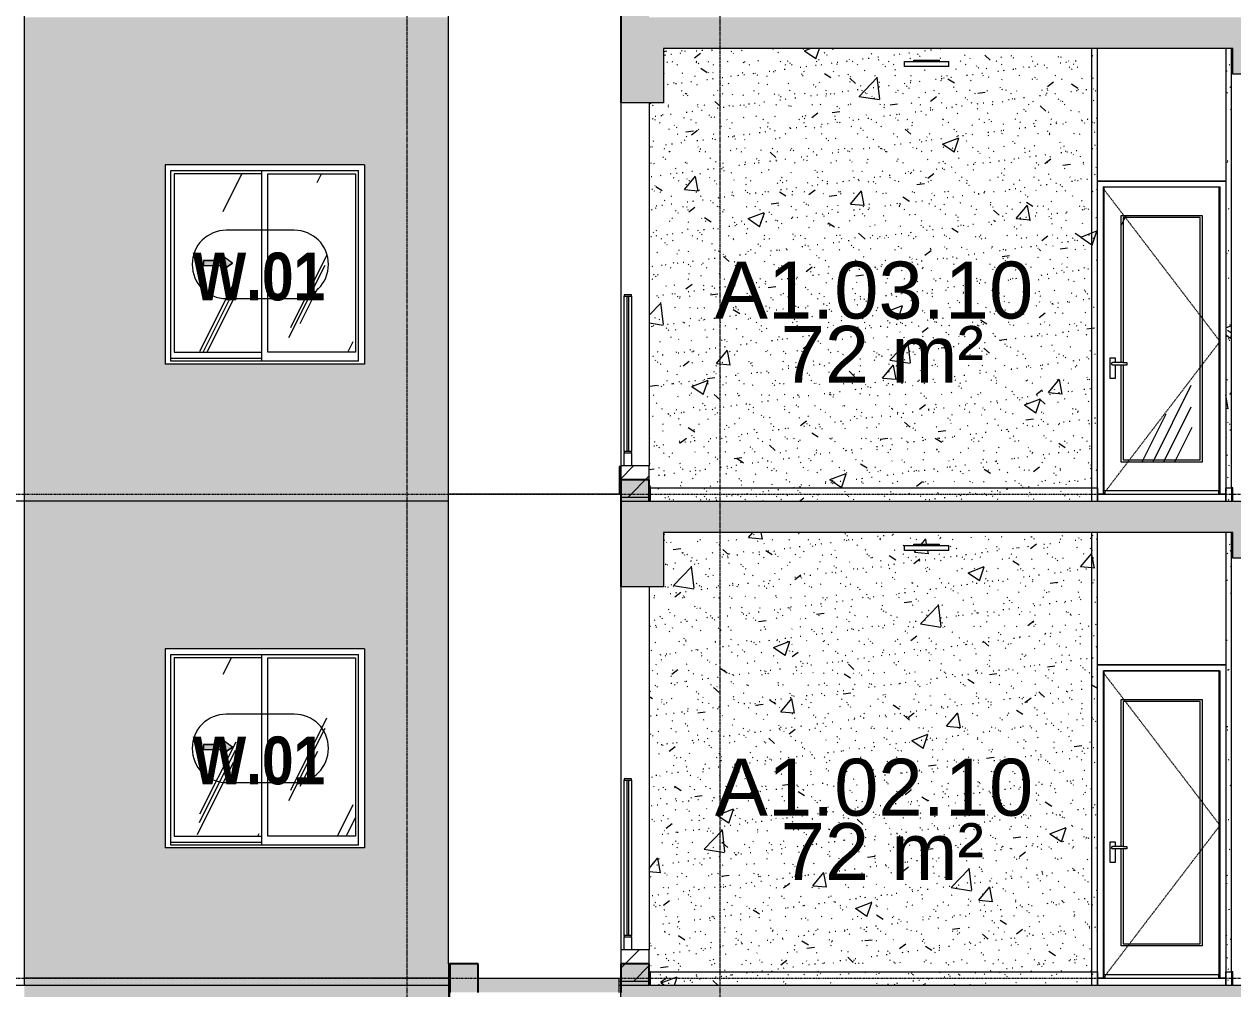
# Model space of a CAD drawing. Header units: millimetres. Extents: x 25061 to 259291, y -8723 to 35400.
# Drawn here: x 223620 to 232110, y 5525 to 12302 of the extents above; entities that cross this region are included whole.
import ezdxf

# ---------------------------------------------------------------- set-up
doc = ezdxf.new("R2010")
doc.units = ezdxf.units.MM
for name, pattern in [('1 NÉT CALL OUT', [6, 3, -3]), ('Centre', [31.75, 6.35, -4.7625, 15.875, -4.7625]), ('Dash', [6.35, 3.175, -3.175]), ('Grid Line', [22.225, 12.7, -3.175, 3.175, -3.175])]:
    doc.linetypes.add(name, pattern=pattern)
for name, color, linetype, lineweight in [('0-2', 50, 'Continuous', 5), ('A-AREA-IDEN', 2, 'Continuous', 9), ('A-DETL-GENF', 92, 'Continuous', 9), ('A-DETL-GENF-2', 7, 'Continuous', 9), ('A-DETL-GENF-3', 92, '1 NÉT CALL OUT', 9), ('A-DETL-GENF-HDLN-1', 7, 'Dash', 9), ('A-DETL-GENF-HDLN-2', 1, 'Continuous', 9), ('A-DETL-THIN', 151, 'Continuous', 9), ('A-DOOR', 31, 'Continuous', 9), ('A-DOOR-1', 7, 'Continuous', 9), ('A-FLOR', 192, 'Continuous', 9), ('A-FLOR-1', 10, 'Continuous', 25), ('A-FLOR-2', 7, 'Continuous', 9), ('A-FLOR-HRAL-1', 253, 'Continuous', 9), ('A-FLOR-LEVL-2', 51, 'Centre', 9), ('A-GLAZ', 151, 'Continuous', 9), ('A-GLAZ-1', 7, '1 NÉT CALL OUT', 9), ('A-GLAZ-IDEN', 152, 'Continuous', 9), ('A-WALL', 113, 'Continuous', 9), ('A-WALL-1', 113, 'Continuous', 18), ('A-WALL-2', 250, 'Continuous', 18), ('A-WALL-3', 7, 'Continuous', 9), ('A-WALL-PATT-2', 9, 'Continuous', 9), ('A-WALL-PATT-3', 111, 'Continuous', 5), ('A-WALL-PATT-4', 111, 'Continuous', 9), ('E-LITE-EQPM', 33, 'Continuous', 9), ('E-LITE-EQPM-1', 7, 'Continuous', 9), ('I-WALL-2', 7, 'Continuous', 9), ('I-WALL-3', 2, 'Continuous', 18), ('S-BEAM-1', 12, 'Continuous', 5), ('S-BEAM-2', 10, 'Continuous', 25), ('S-GRID-1', 1, 'Grid Line', 9)]:
    doc.layers.add(name, color=color, linetype=linetype, lineweight=lineweight)
doc.styles.add('Arial', font='arial.ttf', dxfattribs={"height": 400})
doc.styles.add('Arial_B_2', font='arialbd.ttf', dxfattribs={"width": 0.85, "height": 336})
pattern_1 = [(45, (-80880.3, 14125), (-90.50967, 90.50967), [])]
pattern_2 = [(50, (-80880.3, 14125), (1165.978, -102.01), [121.92, -1341.12]), (355, (-80880.3, 14125), (-225.554, 1222.763), [97.536, -1072.896]), (100.451, (-80783.1, 14116.5), (940.433, 1120.746), [103.616, -1139.776]), (46.184, (-80880.3, 14450.1), (1734.906, -269.074), [182.88, -2011.68]), (96.636, (-80735.7, 14427.7), (1519.38, 1583.54), [155.42, -1709.665]), (351.184, (-80880.3, 14450.1), (1519.39, 1583.52), [146.3, -1609.34]), (21, (-80717.7, 14368.8), (970.332, -654.498), [121.92, -1341.12]), (326, (-80717.7, 14368.8), (395.533, 1178.804), [97.536, -1072.896]), (71.451, (-80636.9, 14314.3), (1365.87, 524.296), [103.616, -1139.776]), (37.5, (-80880.3, 14125), (19.767, 541.1527), [53.645, -1006.246, 53.645, -1035.507, -1076.96]), (37.5, (-80880.3, 14125), (19.767, 541.1527), [-2149.043, 53.645, -1023.315]), (7.5, (-80880.3, 14125), (427.646, 641.156), [53.645, -567.334, 53.645, -981.862, -410.464]), (7.5, (-80880.3, 14125), (427.646, 641.156), [-1656.486, 53.645, -356.82]), (327.5, (-81242.8, 14125), (867.782, -36.665), [53.645, -352.755, 53.645, -1214.323, -1682.496]), (327.5, (-81242.8, 14125), (867.782, -36.665), [-1674.368, 53.645, -1628.85]), (317.5, (-81405.4, 14125), (948.028, 162.73), [53.645, -474.675, 53.645, -788.416, -1194.816]), (317.5, (-81405.4, 14125), (948.028, 162.73), [-1370.38, 53.645, -1141.17])]
pattern_3 = [(37.5, (-80880.3, 14125), (-5.1206, 156.61216), [5.364, -118.181, 5.364, -132.812, -132.08]), (37.5, (-80880.3, 14125), (-5.1206, 156.61216), [-261.722, 5.364, -126.716]), (7.5, (-80880.3, 14125), (143.847, 229.3842), [5.364, -61.285, 5.364, -105.989, -42.672]), (7.5, (-80880.3, 14125), (143.847, 229.3842), [-178.003, 5.364, -37.308]), (327.5, (-80980.28, 14125), (253.1176, 0.4601), [5.364, -35.276, 5.364, -140.94, -191.008]), (327.5, (-80980.28, 14125), (253.1176, 0.4601), [-186.944, 5.364, -185.644]), (317.5, (-80980.28, 14125), (244.3381, 71.3376), [5.364, -14.956, 5.364, -90.546, -109.728]), (317.5, (-80980.28, 14125), (244.3381, 71.3376), [-116.23, 5.364, -104.364])]
pattern_4 = [(63.435, (-80677.1, 14226.6), (-817.87, 2453.59), [1016, -609.6, 1016, -609.6, -1292.49]), (63.435, (-80677.1, 14226.6), (-817.87, 2453.59), [-3251.2, 406.4, -886.09]), (63.435, (-80727.9, 14277.4), (-817.87, 2453.59), [812.8, -1016, 609.6, -609.6, -1495.69]), (63.435, (-80727.9, 14277.4), (-817.87, 2453.59), [-3048, 711.2, -784.49]), (63.435, (-80727.9, 14429.8), (-817.87, 2453.59), [609.6, -1219.2, 406.4, -609.6, -1698.89]), (63.435, (-80727.9, 14429.8), (-817.87, 2453.59), [-2844.8, 914.4, -784.49]), (63.435, (-80575.5, 14277.4), (-817.87, 2453.59), [609.6, -1219.2, 508, -2206.89]), (63.435, (-80423.1, 14429.8), (-817.87, 2453.59), [304.8, -1524, 203.2, -2511.69]), (63.435, (-80677.1, 14683.8), (-817.87, 2453.59), [203.2, -1524, 203.2, -812.8, -1800.49]), (63.435, (-80677.1, 14683.8), (-817.87, 2453.59), [-2743.2, 508, -1292.49]), (63.435, (-79762.7, 14531.4), (-817.87, 2453.59), [1016, -1524, 1219.2, -804.81]), (63.435, (-79762.7, 14379), (-817.87, 2453.59), [1422.4, -1016, 1524, -601.61]), (63.435, (-79661.1, 14429.8), (-817.87, 2453.59), [1625.6, -812.8, 1219.2, -886.09]), (63.435, (-79508.7, 14582.2), (-817.87, 2453.59), [1016, -1422.4, 812.8, -1292.49]), (63.435, (-79661.1, 14887), (-817.87, 2453.59), [508, -2032, 609.6, -1394.09]), (63.435, (-79356.3, 14734.6), (-817.87, 2453.59), [406.4, -2032, 406.4, -1698.89])]
pattern_5 = [(63.435, (-78970.7, 14236.3), (-0.002, 1625.6), [567.96, -3066.99]), (63.435, (-80596.3, 14236.3), (-0.002, 1625.6), [567.96, -3066.99]), (63.435, (-78192.5, 14550.35), (-0.002, 1625.6), [567.96, -3066.99]), (63.435, (-79818.1, 14550.35), (-0.002, 1625.6), [567.96, -3066.99]), (63.435, (-78310.3, 14439.5), (-0.002, 1625.6), [567.96, -3066.99]), (63.435, (-79935.9, 14439.5), (-0.002, 1625.6), [567.96, -3066.99]), (63.435, (-78430.35, 15074.4), (-0.002, 1625.6), [276.055, -3358.9]), (63.435, (-80055.95, 15074.4), (-0.002, 1625.6), [276.055, -3358.9]), (63.435, (-78508.9, 14976.15), (-0.002, 1625.6), [567.96, -3066.99]), (63.435, (-80134.5, 14976.15), (-0.002, 1625.6), [567.96, -3066.99]), (63.435, (-78495, 15046.7), (-0.002, 1625.6), [567.96, -3066.99]), (63.435, (-80120.6, 15046.7), (-0.002, 1625.6), [567.96, -3066.99]), (63.435, (-79150.9, 14737.2), (-0.002, 1625.6), [567.96, -3066.99]), (63.435, (-80776.5, 14737.2), (-0.002, 1625.6), [567.96, -3066.99]), (63.435, (-79137, 14820.35), (-0.002, 1625.6), [567.96, -3066.99]), (63.435, (-80762.6, 14820.35), (-0.002, 1625.6), [567.96, -3066.99]), (63.435, (-79133.3, 14880.3), (-0.002, 1625.6), [567.96, -3066.99]), (63.435, (-80758.9, 14880.3), (-0.002, 1625.6), [567.96, -3066.99])]

# ---------------------------------------------------------------- blocks, each defined once
blk = doc.blocks.new('NCV_TKTC_KET CAU_rvt-2-TKCS_MẶT CẮT 2')
at = {"layer": 'S-BEAM-1'}
for points in [[(-53452.5, 12300), (-53452.5, 12350), (-53252.6, 12350), (-53252.6, 12500), (-53452.6, 12500), (-53452.6, 12300)], [(-53452.6, 11750), (-53452.5, 11750.4), (-53452.6, 12130)], [(-53452.5, 8900), (-53452.5, 8950), (-53252.6, 8950), (-53252.6, 9100), (-53452.6, 9100), (-53452.6, 8900)], [(-53452.6, 8350), (-53452.5, 8350.4), (-53452.6, 8633.7)], [(-54452.6, 5500), (-54452.6, 5700), (-54652.6, 5700), (-54652.6, 5500)], [(-53452.5, 5500), (-53452.5, 5550), (-53252.6, 5550), (-53252.6, 5700), (-53452.6, 5700), (-53452.6, 5500)]]:
    blk.add_hatch(color=256, dxfattribs=at).paths.add_polyline_path(points)
at = {"layer": 'A-FLOR-1'}
for p, q in [((-53452.6, 12300), (-53452.6, 12130)), ((-53452.6, 8900), (-53452.6, 8730))]:
    blk.add_line(p, q, dxfattribs=at)
at = {"layer": 'A-FLOR-2'}
blk.add_line((-53462.6, 5550), (-53452.6, 5550), dxfattribs=at)
at = {"layer": 'S-BEAM-2'}
for p, q in [((-53452.6, 12500), (-53452.6, 12300)), ((-53452.6, 12300), (-53452.6, 11750)), ((-53252.6, 9100), (-53452.6, 9100)), ((-53452.6, 9100), (-53452.6, 8900)), ((-53252.6, 8950), (-53252.6, 9100)), ((-53452.6, 8900), (-53452.6, 8350)), ((-54452.6, 5700), (-54652.6, 5700)), ((-54652.6, 5700), (-54652.6, 5500)), ((-54452.6, 5500), (-54452.6, 5700)), ((-53252.6, 5700), (-53452.6, 5700)), ((-53452.6, 5700), (-53452.6, 5500)), ((-53252.6, 5550), (-53252.6, 5700))]:
    blk.add_line(p, q, dxfattribs=at)
blk = doc.blocks.new('Railing - 50 x 10mm-V146-TKCS_MẶT CẮT 2')
at = {"layer": 'A-FLOR-HRAL-1'}
for p, q in [((-53427.635618, 5900), (-53427.635618, 6990)), ((-53377.635618, 6990), (-53377.635618, 5900)), ((-53427.635618, 5800), (-53427.635618, 5890)), ((-53377.635618, 5890), (-53377.635618, 5800))]:
    blk.add_line(p, q, dxfattribs=at)
blk = doc.blocks.new('Railing - 10mm-V147-TKCS_MẶT CẮT 2')
at = {"layer": 'A-FLOR-HRAL-1'}
for p, q in [((-53407.635618, 5900), (-53407.635618, 6990)), ((-53397.635618, 6990), (-53397.635618, 5900))]:
    blk.add_line(p, q, dxfattribs=at)
blk = doc.blocks.new('Railing - Railing-883273-TKCS_MẶT CẮT 2')
at = {"layer": 'A-FLOR-HRAL-1'}
for p, q in [((-53427.635618, 7000), (-53427.635618, 6990)), ((-53377.635618, 7000), (-53427.635618, 7000)), ((-53427.635618, 6990), (-53377.635618, 6990)), ((-53377.635618, 6990), (-53377.635618, 7000)), ((-53377.635618, 5900), (-53427.635618, 5900)), ((-53427.635618, 5900), (-53427.635618, 5890)), ((-53427.635618, 5890), (-53377.635618, 5890)), ((-53377.635618, 5890), (-53377.635618, 5900))]:
    blk.add_line(p, q, dxfattribs=at)
for name in ['Railing - 50 x 10mm-V146-TKCS_MẶT CẮT 2', 'Railing - 10mm-V147-TKCS_MẶT CẮT 2']:
    blk.add_blockref(name, (0, 0))
blk = doc.blocks.new('LIC_12-ĐÈN LED VUÔNG GẮN NỔI 24W - LIC_12-ĐÈN LED VUÔNG GẮN NỔI 24W - ÁNH SÁNG VÀNG 4500K-516180-TKCS_MẶT CẮT 2')
at = {"layer": 'E-LITE-EQPM-1'}
for p, q in [((-51458.5, 8639), (-51147.5, 8639)), ((-51458.5, 8604), (-51458.5, 8639)), ((-51147.5, 8604), (-51458.5, 8604)), ((-51394, 8650), (-51212, 8650)), ((-51394, 8639), (-51394, 8650)), ((-51212, 8639), (-51212, 8650)), ((-51147.5, 8604), (-51147.5, 8639))]:
    blk.add_line(p, q, dxfattribs=at)
blk = doc.blocks.new('DOOR_CW_01 CANH MO-PANEL KINH - DIG_01-900x2200-CỬA NHÔM KÍNH-901226-TKCS_MẶT CẮT 2')
at = {"layer": 'A-DETL-GENF-HDLN-1'}
for p, q in [((-49242.6, 6673.5), (-50062.6, 7747)), ((-50062.6, 5600), (-49242.6, 6673.5))]:
    blk.add_line(p, q, dxfattribs=at)
at = {"layer": 'A-DOOR-1'}
for p, q in [((-49202.6, 7800), (-50102.6, 7800)), ((-50062.6, 7760), (-50062.6, 5600)), ((-50062.6, 7760), (-49242.6, 7760)), ((-49247.6, 7758), (-50057.6, 7758)), ((-50057.6, 7758), (-50057.6, 5626)), ((-49247.6, 5626), (-49247.6, 7758)), ((-49242.6, 5600), (-49242.6, 7760)), ((-49937.6, 6524.5), (-49937.6, 7558)), ((-49937.6, 7558), (-49367.6, 7558)), ((-49367.6, 7558), (-49367.6, 5826)), ((-49922.6, 7543), (-49922.6, 6524.5)), ((-49382.6, 7543), (-49922.6, 7543)), ((-49382.6, 5841), (-49382.6, 7543)), ((-49977.8, 6556), (-50017.3, 6556)), ((-50017.3, 6556), (-50017.3, 6416)), ((-49977.8, 6524.5), (-49977.8, 6556)), ((-49922.6, 6524.5), (-49997.6, 6524.5)), ((-49922.6, 6507.5), (-49997.6, 6507.5)), ((-49977.8, 6416), (-49977.8, 6507.5)), ((-49937.6, 5826), (-49937.6, 6507.5)), ((-49922.6, 6524.5), (-49896.8, 6524.5)), ((-49922.6, 6507.5), (-49922.6, 5841)), ((-49896.8, 6507.5), (-49922.6, 6507.5)), ((-49896.8, 6524.5), (-49896.8, 6507.5)), ((-50017.3, 6416), (-49977.8, 6416)), ((-49367.6, 5826), (-49937.6, 5826)), ((-49922.6, 5841), (-49382.6, 5841)), ((-50057.6, 5626), (-49247.6, 5626)), ((-50052.6, 5626), (-50052.6, 5600)), ((-49252.6, 5626), (-49252.6, 5600)), ((-50062.6, 5600), (-50102.6, 5600)), ((-49202.6, 5600), (-49242.6, 5600))]:
    blk.add_line(p, q, dxfattribs=at)
for start, end in [(90, 180), (180, 270)]:
    blk.add_arc((-49997.6, 6516), 8.5, start, end, dxfattribs=at)
blk = doc.blocks.new('Railing - Railing-906811-TKCS_MẶT CẮT 2')
at = {"layer": 'A-FLOR-HRAL-1'}
for p, q in [((-53242.564287, 5645), (-53252.564287, 5645)), ((-53252.564287, 5645), (-53252.564287, 5550)), ((-53242.564287, 5550), (-53242.564287, 5645)), ((-53242.564287, 5645), (-50142.564287, 5645)), ((-50142.564287, 5550), (-50142.564287, 5645)), ((-50142.564287, 5645), (-50102.564287, 5645)), ((-50102.564287, 5645), (-50102.564287, 5550)), ((-49202.564287, 5645), (-49162.564287, 5645)), ((-49202.564287, 5550), (-49202.564287, 5645)), ((-49152.564287, 5645), (-49162.564287, 5645)), ((-49162.564287, 5645), (-49162.564287, 5550)), ((-49152.564287, 5550), (-49152.564287, 5645))]:
    blk.add_line(p, q, dxfattribs=at)
blk = doc.blocks.new('NCV_TKTC_TANG 2_rvt-2-TKCS_MẶT CẮT 2')
at = {"layer": 'A-WALL-PATT-2'}
h = blk.add_hatch(dxfattribs=at)
h.set_pattern_fill('FP_37', color=256, style=0, pattern_type=2)
h.set_pattern_definition(pattern_2)
h.paths.add_polyline_path([(-53152.5, 5550), (-50142.6, 5550), (-50142.6, 8730), (-53152.5, 8730), (-53152.6, 8350), (-53252.6, 8350), (-53252.6, 5645), (-53242.6, 5645), (-53242.6, 5550)])
h.paths.add_polyline_path([(-51458.5, 8604), (-51458.5, 8639), (-51394, 8639), (-51394, 8650), (-51212, 8650), (-51212, 8639), (-51147.5, 8639), (-51147.5, 8604), (-51449.5, 8604)])
h = blk.add_hatch(dxfattribs=at)
h.set_pattern_fill('FP_38', color=256, style=0, pattern_type=2)
h.set_pattern_definition(pattern_3)
h.paths.add_polyline_path([(-53152.5, 5550), (-50142.6, 5550), (-50142.6, 8730), (-53152.5, 8730), (-53152.6, 8350), (-53252.6, 8350), (-53252.6, 5645), (-53242.6, 5645), (-53242.6, 5550)])
h.paths.add_polyline_path([(-51458.5, 8604), (-51458.5, 8639), (-51394, 8639), (-51394, 8650), (-51212, 8650), (-51212, 8639), (-51147.5, 8639), (-51147.5, 8604), (-51449.5, 8604)])
h = blk.add_hatch(dxfattribs=at)
h.set_pattern_fill('FP_37', color=256, style=0, pattern_type=2)
h.set_pattern_definition(pattern_2)
h.paths.add_polyline_path([(-50102.6, 5550), (-50102.6, 8730), (-50142.6, 8730), (-50142.6, 5550)])
h = blk.add_hatch(dxfattribs=at)
h.set_pattern_fill('FP_38', color=256, style=0, pattern_type=2)
h.set_pattern_definition(pattern_3)
h.paths.add_polyline_path([(-50102.6, 5550), (-50102.6, 8730), (-50142.6, 8730), (-50142.6, 5550)])
h = blk.add_hatch(dxfattribs=at)
h.set_pattern_fill('FP_37', color=256, style=0, pattern_type=2)
h.set_pattern_definition(pattern_2)
h.paths.add_polyline_path([(-49162.6, 5550), (-49162.6, 8730), (-49202.6, 8730), (-49202.6, 5550)])
h = blk.add_hatch(dxfattribs=at)
h.set_pattern_fill('FP_38', color=256, style=0, pattern_type=2)
h.set_pattern_definition(pattern_3)
h.paths.add_polyline_path([(-49162.6, 5550), (-49162.6, 8730), (-49202.6, 8730), (-49202.6, 5550)])
h = blk.add_hatch(dxfattribs=at)
h.set_pattern_fill('FP_34', color=256, style=0, pattern_type=2)
h.set_pattern_definition(pattern_1)
h.paths.add_polyline_path([(-53252.6, 5580), (-53252.6, 5800), (-53452.6, 5800), (-53452.6, 5580)])
at = {"layer": 'A-FLOR-2'}
blk.add_line((-50102.6, 5600), (-49202.6, 5600), dxfattribs=at)
at = {"layer": 'A-WALL-2'}
for p, q in [((-53452.6, 5800), (-53452.6, 5580)), ((-53252.6, 5800), (-53452.6, 5800)), ((-53252.6, 5580), (-53252.6, 5800)), ((-53452.6, 5580), (-53252.6, 5580))]:
    blk.add_line(p, q, dxfattribs=at)
at = {"layer": 'A-WALL-3'}
for p, q in [((-53452.6, 8350.2), (-53452.6, 5800)), ((-50102.6, 7800), (-49202.6, 7800))]:
    blk.add_line(p, q, dxfattribs=at)
at = {"layer": 'I-WALL-2'}
for p, q in [((-50142.6, 5550), (-50142.6, 8730)), ((-50102.6, 5550), (-50102.6, 8730)), ((-49202.6, 8730), (-49202.6, 5550)), ((-49162.6, 5645), (-49162.6, 8730)), ((-53252.6, 8350), (-53252.6, 5800))]:
    blk.add_line(p, q, dxfattribs=at)
at = {"layer": ''}
for name in ['Railing - Railing-883273-TKCS_MẶT CẮT 2', 'Railing - Railing-906811-TKCS_MẶT CẮT 2']:
    blk.add_blockref(name, (0, 0), dxfattribs=at)
at = {"layer": 'A-DOOR'}
blk.add_blockref('DOOR_CW_01 CANH MO-PANEL KINH - DIG_01-900x2200-CỬA NHÔM KÍNH-901226-TKCS_MẶT CẮT 2', (0, 0), dxfattribs=at)
at = {"layer": 'E-LITE-EQPM'}
blk.add_blockref('LIC_12-ĐÈN LED VUÔNG GẮN NỔI 24W - LIC_12-ĐÈN LED VUÔNG GẮN NỔI 24W - ÁNH SÁNG VÀNG 4500K-516180-TKCS_MẶT CẮT 2', (0, 0), dxfattribs=at)
blk = doc.blocks.new('Railing - Railing-V248-TKCS_MẶT CẮT 2')
at = {"layer": 'A-FLOR-HRAL-1'}
for p, q in [((-53427.635618, 13800), (-53427.635618, 13790)), ((-53377.635618, 13800), (-53427.635618, 13800)), ((-53427.635618, 13790), (-53377.635618, 13790)), ((-53377.635618, 13790), (-53377.635618, 13800)), ((-53377.635618, 12700), (-53427.635618, 12700)), ((-53427.635618, 12700), (-53427.635618, 12690)), ((-53427.635618, 12690), (-53377.635618, 12690)), ((-53377.635618, 12690), (-53377.635618, 12700))]:
    blk.add_line(p, q, dxfattribs=at)
for name in ['Railing - 50 x 10mm-V146-TKCS_MẶT CẮT 2', 'Railing - 10mm-V147-TKCS_MẶT CẮT 2']:
    blk.add_blockref(name, (0, 6800))
blk = doc.blocks.new('DOOR_CW_01 CANH MO-PANEL KINH - DIG_01-900x2200-CỬA NHÔM KÍNH-V291-TKCS_MẶT CẮT 2')
at = {"layer": 'A-DETL-GENF-HDLN-2'}
h = blk.add_hatch(dxfattribs=at)
h.set_pattern_fill('FP_51', color=256, style=0, pattern_type=2)
h.set_pattern_definition(pattern_4)
h.paths.add_polyline_path([(-49922.6, 9226), (-49367.6, 9226), (-49367.6, 10958), (-49937.6, 10958), (-49937.6, 9924.5), (-49922.6, 9924.5), (-49922.6, 10943), (-49382.6, 10943), (-49382.6, 9241), (-49922.6, 9241), (-49922.6, 9907.5), (-49937.6, 9907.5), (-49937.6, 9226)])
h = blk.add_hatch(dxfattribs=at)
h.set_pattern_fill('FP_51', color=256, style=0, pattern_type=2)
h.set_pattern_definition(pattern_4)
h.paths.add_polyline_path([(-49669.2, 9241), (-49382.6, 9241), (-49382.6, 10943), (-49922.6, 10943), (-49922.6, 9924.5), (-49896.8, 9924.5), (-49896.8, 9907.5), (-49922.6, 9907.5), (-49922.6, 9241)])
at = {"layer": 'A-DETL-GENF-HDLN-1'}
for p, q in [((-49242.6, 10073.5), (-50062.6, 11147)), ((-50062.6, 9000), (-49242.6, 10073.5))]:
    blk.add_line(p, q, dxfattribs=at)
at = {"layer": 'A-DOOR-1'}
for p, q in [((-49202.6, 11200), (-50102.6, 11200)), ((-50062.6, 11160), (-50062.6, 9000)), ((-50062.6, 11160), (-49242.6, 11160)), ((-49247.6, 11158), (-50057.6, 11158)), ((-50057.6, 11158), (-50057.6, 9026)), ((-49247.6, 9026), (-49247.6, 11158)), ((-49242.6, 9000), (-49242.6, 11160)), ((-49937.6, 9924.5), (-49937.6, 10958)), ((-49937.6, 10958), (-49367.6, 10958)), ((-49367.6, 10958), (-49367.6, 9226)), ((-49922.6, 10943), (-49922.6, 9924.5)), ((-49382.6, 10943), (-49922.6, 10943)), ((-49382.6, 9241), (-49382.6, 10943)), ((-49977.8, 9956), (-50017.3, 9956)), ((-50017.3, 9956), (-50017.3, 9816)), ((-49977.8, 9924.5), (-49977.8, 9956)), ((-49922.6, 9924.5), (-49997.6, 9924.5)), ((-49922.6, 9907.5), (-49997.6, 9907.5)), ((-49977.8, 9816), (-49977.8, 9907.5)), ((-49937.6, 9226), (-49937.6, 9907.5)), ((-49922.6, 9924.5), (-49896.8, 9924.5)), ((-49922.6, 9907.5), (-49922.6, 9241)), ((-49896.8, 9907.5), (-49922.6, 9907.5)), ((-49896.8, 9924.5), (-49896.8, 9907.5)), ((-50017.3, 9816), (-49977.8, 9816)), ((-49367.6, 9226), (-49937.6, 9226)), ((-49922.6, 9241), (-49382.6, 9241)), ((-50062.6, 9000), (-50102.6, 9000)), ((-50057.6, 9026), (-49247.6, 9026)), ((-50052.6, 9026), (-50052.6, 9000)), ((-49252.6, 9026), (-49252.6, 9000)), ((-49202.6, 9000), (-49242.6, 9000))]:
    blk.add_line(p, q, dxfattribs=at)
for start, end in [(90, 180), (180, 270)]:
    blk.add_arc((-49997.6, 9916), 8.5, start, end, dxfattribs=at)
blk = doc.blocks.new('NCV_TKTC_TANG 3 - 4_rvt-4-TKCS_MẶT CẮT 2')
at = {"layer": 'A-WALL-PATT-2'}
h = blk.add_hatch(dxfattribs=at)
h.set_pattern_fill('FP_37', color=256, style=0, pattern_type=2)
h.set_pattern_definition(pattern_2)
h.paths.add_polyline_path([(-50464.4, 8950), (-50142.6, 8950), (-50142.6, 12130), (-53152.5, 12130), (-53152.6, 11750), (-53252.6, 11750), (-53252.6, 9045), (-53242.6, 9045), (-53242.6, 8950), (-51259.6, 8950)])
h.paths.add_polyline_path([(-51147.5, 12004), (-51458.5, 12004), (-51458.5, 12039), (-51394, 12039), (-51394, 12050), (-51212, 12050), (-51212, 12039), (-51147.5, 12039)])
h = blk.add_hatch(dxfattribs=at)
h.set_pattern_fill('FP_38', color=256, style=0, pattern_type=2)
h.set_pattern_definition(pattern_3)
h.paths.add_polyline_path([(-50464.4, 8950), (-50142.6, 8950), (-50142.6, 12130), (-53152.5, 12130), (-53152.6, 11750), (-53252.6, 11750), (-53252.6, 9045), (-53242.6, 9045), (-53242.6, 8950), (-51259.6, 8950)])
h.paths.add_polyline_path([(-51147.5, 12004), (-51458.5, 12004), (-51458.5, 12039), (-51394, 12039), (-51394, 12050), (-51212, 12050), (-51212, 12039), (-51147.5, 12039)])
h = blk.add_hatch(dxfattribs=at)
h.set_pattern_fill('FP_37', color=256, style=0, pattern_type=2)
h.set_pattern_definition(pattern_2)
h.paths.add_polyline_path([(-50102.6, 8950), (-50102.6, 12130), (-50142.6, 12130), (-50142.6, 8950)])
h = blk.add_hatch(dxfattribs=at)
h.set_pattern_fill('FP_38', color=256, style=0, pattern_type=2)
h.set_pattern_definition(pattern_3)
h.paths.add_polyline_path([(-50102.6, 8950), (-50102.6, 12130), (-50142.6, 12130), (-50142.6, 8950)])
h = blk.add_hatch(dxfattribs=at)
h.set_pattern_fill('FP_37', color=256, style=0, pattern_type=2)
h.set_pattern_definition(pattern_2)
h.paths.add_polyline_path([(-49162.6, 8950), (-49162.6, 12130), (-49202.6, 12130), (-49202.6, 8950)])
h = blk.add_hatch(dxfattribs=at)
h.set_pattern_fill('FP_38', color=256, style=0, pattern_type=2)
h.set_pattern_definition(pattern_3)
h.paths.add_polyline_path([(-49162.6, 8950), (-49162.6, 12130), (-49202.6, 12130), (-49202.6, 8950)])
h = blk.add_hatch(dxfattribs=at)
h.set_pattern_fill('FP_34', color=256, style=0, pattern_type=2)
h.set_pattern_definition(pattern_1)
h.paths.add_polyline_path([(-53252.6, 8980), (-53252.6, 9200), (-53452.6, 9200), (-53452.6, 8980)])
at = {"layer": 'A-FLOR-2'}
blk.add_line((-50102.6, 9000), (-49202.6, 9000), dxfattribs=at)
at = {"layer": 'A-WALL-2'}
for p, q in [((-53452.6, 9200), (-53452.6, 8980)), ((-53252.6, 9200), (-53452.6, 9200)), ((-53252.6, 8980), (-53252.6, 9200)), ((-53452.6, 8980), (-53252.6, 8980))]:
    blk.add_line(p, q, dxfattribs=at)
at = {"layer": 'A-WALL-3'}
for p, q in [((-53452.6, 11750.2), (-53452.6, 9200)), ((-50102.6, 11200), (-49202.6, 11200))]:
    blk.add_line(p, q, dxfattribs=at)
at = {"layer": 'I-WALL-2'}
for p, q in [((-50142.6, 8950), (-50142.6, 12130)), ((-50102.6, 8950), (-50102.6, 12130)), ((-49202.6, 12130), (-49202.6, 8950)), ((-49162.6, 9045), (-49162.6, 12130)), ((-53252.6, 11750), (-53252.6, 9200))]:
    blk.add_line(p, q, dxfattribs=at)
at = {"layer": ''}
for name, p in [('Railing - Railing-V248-TKCS_MẶT CẮT 2', (0, -3400)), ('Railing - Railing-906811-TKCS_MẶT CẮT 2', (0, 3400))]:
    blk.add_blockref(name, p, dxfattribs=at)
at = {"layer": 'A-DOOR'}
blk.add_blockref('DOOR_CW_01 CANH MO-PANEL KINH - DIG_01-900x2200-CỬA NHÔM KÍNH-V291-TKCS_MẶT CẮT 2', (0, 0), dxfattribs=at)
at = {"layer": 'E-LITE-EQPM'}
blk.add_blockref('LIC_12-ĐÈN LED VUÔNG GẮN NỔI 24W - LIC_12-ĐÈN LED VUÔNG GẮN NỔI 24W - ÁNH SÁNG VÀNG 4500K-516180-TKCS_MẶT CẮT 2', (0, 3400), dxfattribs=at)
blk = doc.blocks.new('1_FAMILY RVT - W01-WxH 1400x1400xmm-V133-TKCS_MẶT CẮT 2')
at = {"layer": 'A-DETL-GENF-3'}
blk.add_hatch(color=256, dxfattribs=at).paths.add_polyline_path([(-56248.1, 10576.5), (-56180.3, 10623.9), (-56248.1, 10671.4), (-56248.1, 10640.9), (-56383.5, 10640.9), (-56383.5, 10607), (-56248.1, 10607)])
at = {"layer": 'A-GLAZ'}
h = blk.add_hatch(dxfattribs=at)
h.set_pattern_fill('FP_35', color=256, style=0, pattern_type=2)
h.set_pattern_definition(pattern_5)
h.paths.add_polyline_path([(-56589.1, 9997), (-55974.8, 9997), (-55974.8, 11250.9), (-56589.1, 11250.9), (-56589.1, 10484.4)])
h.paths.add_polyline_path([(-56248.1, 10576.5), (-56248.1, 10607), (-56383.5, 10607), (-56383.5, 10640.9), (-56248.1, 10640.9), (-56248.1, 10671.4), (-56180.3, 10623.9), (-56204.5, 10607)])
h = blk.add_hatch(dxfattribs=at)
h.set_pattern_fill('FP_35', color=256, style=0, pattern_type=2)
h.set_pattern_definition(pattern_5)
h.paths.add_polyline_path([(-55930.3, 9997), (-55316.1, 9997), (-55316.1, 11250.9), (-55930.3, 11250.9), (-55930.3, 10484.4)])
at = {"layer": 'A-DETL-GENF'}
for p, q in [((-56383.5, 10640.9), (-56383.5, 10607)), ((-56383.5, 10640.9), (-56248.1, 10640.9)), ((-56248.1, 10640.9), (-56383.5, 10640.9)), ((-56383.5, 10640.9), (-56383.5, 10607)), ((-56248.1, 10671.4), (-56248.1, 10640.9)), ((-56180.3, 10623.9), (-56248.1, 10671.4)), ((-56180.3, 10623.9), (-56248.1, 10671.4)), ((-56248.1, 10671.4), (-56248.1, 10640.9)), ((-56180.3, 10623.9), (-56248.1, 10576.5)), ((-56248.1, 10576.5), (-56180.3, 10623.9)), ((-56383.5, 10607), (-56248.1, 10607)), ((-56383.5, 10607), (-56248.1, 10607)), ((-56248.1, 10607), (-56248.1, 10576.5)), ((-56248.1, 10607), (-56248.1, 10576.5))]:
    blk.add_line(p, q, dxfattribs=at)
at = {"layer": 'A-GLAZ'}
for p, q in [((-55252.6, 11314.4), (-56652.6, 11314.4)), ((-56652.6, 11314.4), (-56652.6, 9914.4)), ((-55252.6, 11314.4), (-55252.6, 9914.4)), ((-56611.6, 11273.5), (-55293.5, 11273.5)), ((-56611.6, 9933.5), (-56611.6, 11273.5)), ((-56589.1, 11250.9), (-56589.1, 9997)), ((-55974.8, 11250.9), (-56589.1, 11250.9)), ((-55974.8, 11273.5), (-55974.8, 9933.5)), ((-55930.3, 9997), (-55930.3, 11250.9)), ((-55930.3, 11250.9), (-55316.1, 11250.9)), ((-55316.1, 11250.9), (-55316.1, 9997)), ((-55293.5, 9933.5), (-55293.5, 11273.5)), ((-55974.8, 9952.5), (-56611.6, 9952.5)), ((-55974.8, 9952.5), (-56611.6, 9952.5)), ((-55293.5, 9933.5), (-56611.6, 9933.5)), ((-56589.1, 9997), (-55974.8, 9997)), ((-55316.1, 9997), (-55930.3, 9997)), ((-55252.6, 9914.4), (-56652.6, 9914.4))]:
    blk.add_line(p, q, dxfattribs=at)
blk = doc.blocks.new('1_FAMILY RVT - W01-WxH 1400x1400xmm-V181-TKCS_MẶT CẮT 2')
at = {"layer": 'A-DETL-GENF-3'}
blk.add_hatch(color=256, dxfattribs=at).paths.add_polyline_path([(-56248.1, 7176.5), (-56180.3, 7223.9), (-56248.1, 7271.4), (-56248.1, 7240.9), (-56383.5, 7240.9), (-56383.5, 7207), (-56248.1, 7207)])
at = {"layer": 'A-GLAZ'}
h = blk.add_hatch(dxfattribs=at)
h.set_pattern_fill('FP_35', color=256, style=0, pattern_type=2)
h.set_pattern_definition(pattern_5)
h.paths.add_polyline_path([(-56589.1, 6596.9), (-55974.8, 6596.9), (-55974.8, 7850.9), (-56589.1, 7850.9), (-56589.1, 6783.1)])
h.paths.add_polyline_path([(-56248.1, 7176.5), (-56248.1, 7207), (-56383.5, 7207), (-56383.5, 7240.9), (-56248.1, 7240.9), (-56248.1, 7271.4), (-56180.3, 7223.9), (-56204.5, 7207)])
h = blk.add_hatch(dxfattribs=at)
h.set_pattern_fill('FP_35', color=256, style=0, pattern_type=2)
h.set_pattern_definition(pattern_5)
h.paths.add_polyline_path([(-55930.3, 6596.9), (-55316.1, 6596.9), (-55316.1, 7850.9), (-55930.3, 7850.9), (-55930.3, 6783.1)])
at = {"layer": 'A-DETL-GENF'}
for p, q in [((-56383.5, 7240.9), (-56383.5, 7207)), ((-56383.5, 7240.9), (-56248.1, 7240.9)), ((-56248.1, 7240.9), (-56383.5, 7240.9)), ((-56383.5, 7240.9), (-56383.5, 7207)), ((-56248.1, 7271.4), (-56248.1, 7240.9)), ((-56180.3, 7223.9), (-56248.1, 7271.4)), ((-56180.3, 7223.9), (-56248.1, 7271.4)), ((-56248.1, 7271.4), (-56248.1, 7240.9)), ((-56180.3, 7223.9), (-56248.1, 7176.5)), ((-56248.1, 7176.5), (-56180.3, 7223.9)), ((-56383.5, 7207), (-56248.1, 7207)), ((-56383.5, 7207), (-56248.1, 7207)), ((-56248.1, 7207), (-56248.1, 7176.5)), ((-56248.1, 7207), (-56248.1, 7176.5))]:
    blk.add_line(p, q, dxfattribs=at)
at = {"layer": 'A-GLAZ'}
for p, q in [((-55252.6, 7914.4), (-56652.6, 7914.4)), ((-56652.6, 7914.4), (-56652.6, 6514.4)), ((-55252.6, 7914.4), (-55252.6, 6514.4)), ((-56611.6, 7873.5), (-55293.5, 7873.5)), ((-56611.6, 6533.4), (-56611.6, 7873.5)), ((-56589.1, 7850.9), (-56589.1, 6596.9)), ((-55974.8, 7850.9), (-56589.1, 7850.9)), ((-55974.8, 7873.5), (-55974.8, 6533.4)), ((-55930.3, 6596.9), (-55930.3, 7850.9)), ((-55930.3, 7850.9), (-55316.1, 7850.9)), ((-55316.1, 7850.9), (-55316.1, 6596.9)), ((-55293.5, 6533.4), (-55293.5, 7873.5)), ((-55974.8, 6552.5), (-56611.6, 6552.5)), ((-55974.8, 6552.5), (-56611.6, 6552.5)), ((-56589.1, 6596.9), (-55974.8, 6596.9)), ((-55316.1, 6596.9), (-55930.3, 6596.9)), ((-55252.6, 6514.4), (-56652.6, 6514.4)), ((-55293.5, 6533.4), (-56611.6, 6533.4))]:
    blk.add_line(p, q, dxfattribs=at)
blk = doc.blocks.new('SSA-WINDOW TAG - 10-2062020-TKCS_MẶT CẮT 2')
at = {"layer": 'A-GLAZ-IDEN'}
for p, q in [((-117145.064287, 7454.4), (-117622.564287, 7454.4)), ((-117622.564287, 6974.4), (-117145.064287, 6974.4))]:
    blk.add_line(p, q, dxfattribs=at)
for centre, start, end in [((-117622.564287, 7214.4), 90, 270), ((-117145.064287, 7214.4), 270, 90)]:
    blk.add_arc(centre, 240, start, end, dxfattribs=at)

msp = doc.modelspace()

# ---------------------------------------------------------------- hatches: boundary and pattern name
at = {"layer": 'A-DETL-GENF-2'}
h = msp.add_hatch(color=256, dxfattribs=at)
h.paths.add_polyline_path([(154310.3, 11750), (154310.3, 12350), (154010.3, 12350), (154010.3, 11750)])
h.paths.add_polyline_path([(247310.3, 11750), (247610.2, 11750), (247610.2, 12350), (247310.3, 12350)])
h.paths.add_polyline_path([(227810.3, 11750), (228110.3, 11750), (228110.3, 12130), (232109.9, 12130), (232109.9, 11950), (232309.9, 11950), (232309.9, 12150), (236210.2, 12150), (236210.2, 11900), (236810.2, 11900), (236810.2, 12150), (239210.2, 12150), (239210.2, 11900), (239410.1, 11900), (239410.1, 12150), (243010.3, 12150), (243010.3, 11750), (243310.2, 11750), (243310.2, 12130), (244910.2, 12130), (244910.2, 11900), (245110.2, 11900), (245110.2, 12500), (244910.2, 12500), (244910.2, 12350), (227810.3, 12350), (227810.3, 12335.1)])
h.paths.add_polyline_path([(173810.3, 11750), (173810.3, 12500), (173610.3, 12500), (173610.3, 12350), (156710.2, 12350), (156710.2, 12500), (156510.2, 12500), (156510.2, 11900), (156710.2, 11900), (156710.2, 12130), (158310.3, 12130), (158310.3, 11750), (158610.3, 11750), (158610.3, 12150), (162210.3, 12150), (162210.3, 11900), (162410.2, 11900), (162410.2, 12150), (164810.2, 12150), (164810.2, 11900), (165410.3, 11900), (165410.3, 12150), (169310.6, 12150), (169310.6, 11950), (169510.6, 11950), (169510.6, 12130), (173510.3, 12130), (173510.3, 11750), (173543, 11750)])
h = msp.add_hatch(color=256, dxfattribs=at)
h.paths.add_polyline_path([(154010.3, 8350), (154310.3, 8350), (154310.3, 8950), (154010.3, 8950)])
h.paths.add_polyline_path([(247310.3, 8350), (247610.2, 8350), (247610.2, 8950), (247310.3, 8950)])
h.paths.add_polyline_path([(228110.3, 8350), (228110.3, 8730), (232109.9, 8730), (232109.9, 8550), (232309.9, 8550), (232309.9, 8750), (236210.2, 8750), (236210.2, 8500), (236810.2, 8500), (236810.2, 8750), (239210.2, 8750), (239210.2, 8500), (239410.1, 8500), (239410.1, 8750), (243010.3, 8750), (243010.3, 8350), (243310.2, 8350), (243310.2, 8730), (244910.2, 8730), (244910.2, 8500), (245110.2, 8500), (245110.2, 9100), (244910.2, 9100), (244910.2, 8950), (227810.3, 8950), (227810.3, 8350)])
h.paths.add_polyline_path([(173810.3, 8350), (173810.3, 9100), (173610.3, 9100), (173610.3, 8950), (156710.2, 8950), (156710.2, 9100), (156510.2, 9100), (156510.2, 8500), (156710.2, 8500), (156710.2, 8730), (158310.3, 8730), (158310.3, 8350), (158610.3, 8350), (158610.3, 8750), (162210.3, 8750), (162210.3, 8500), (162410.2, 8500), (162410.2, 8750), (164810.2, 8750), (164810.2, 8500), (165410.3, 8500), (165410.3, 8750), (169310.6, 8750), (169310.6, 8550), (169510.6, 8550), (169510.6, 8730), (173510.3, 8730), (173510.3, 8350), (173543, 8350)])
h = msp.add_hatch(color=256, dxfattribs=at)
h.paths.add_polyline_path([(154010.3, 4950), (154310.3, 4950), (154310.3, 5550), (154010.3, 5550)])
h.paths.add_polyline_path([(247310.3, 4950), (247610.2, 4950), (247610.2, 5550), (247310.3, 5550)])
h.paths.add_polyline_path([(227810.3, 4950), (228110.3, 4950), (228110.3, 5330), (232109.9, 5330), (232109.9, 5150), (232309.9, 5150), (232309.9, 5350), (236210.2, 5350), (236210.2, 5100), (236810.2, 5100), (236810.2, 5350), (239210.2, 5350), (239210.2, 5100), (239410.1, 5100), (239410.1, 5350), (243010.3, 5350), (243010.3, 4950), (243310.2, 4950), (243310.2, 5330), (244910.2, 5330), (244910.2, 5100), (245110.2, 5100), (245110.2, 5700), (244910.2, 5700), (244910.2, 5550), (227810.3, 5549.3)])
h.paths.add_polyline_path([(173810.3, 4950), (173810.3, 5700), (173610.3, 5700), (173610.3, 5550), (156710.2, 5550), (156710.2, 5700), (156510.2, 5700), (156510.2, 5100), (156710.2, 5100), (156710.2, 5330), (158310.3, 5330), (158310.3, 4950), (158610.3, 4950), (158610.3, 5350), (162210.3, 5350), (162210.3, 5100), (162410.2, 5100), (162410.2, 5350), (164810.2, 5350), (164810.2, 5100), (165410.3, 5100), (165410.3, 5350), (169310.6, 5350), (169310.6, 5150), (169510.6, 5150), (169510.6, 5330), (173510.3, 5330), (173510.3, 4950), (173543, 4950)])
at = {"layer": 'A-WALL-PATT-3'}
h = msp.add_hatch(color=256, dxfattribs=at)
h.paths.add_polyline_path([(226027.1, 8950), (226600.2, 8950), (226600.2, 12350), (223620.2, 12350), (223620.2, 8950), (224436.7, 8950)])
h.paths.add_polyline_path([(225969.3, 9914.4), (224610.2, 9914.4), (224610.2, 11314.4), (226010.2, 11314.4), (226010.2, 9914.4)])
h = msp.add_hatch(color=256, dxfattribs=at)
h.paths.add_polyline_path([(224436.7, 5550), (226600.1, 5550), (226600.2, 8950), (223620.2, 8950), (223620.2, 5550), (223641.5, 5550)])
h.paths.add_polyline_path([(224610.2, 6514.4), (224610.2, 7914.4), (226010.2, 7914.4), (226010.2, 6514.4), (224651.1, 6514.4)])
h = msp.add_hatch(color=256, dxfattribs=at)
h.paths.add_polyline_path([(226395.1, 2200), (226525.1, 2200), (226525.1, 2790.7), (226395.1, 2712.7), (226395.1, 2354.6)])
h.paths.add_polyline_path([(223620.2, 2200), (225443.5, 2200), (226600.1, 2894), (226600.1, 3290), (226010.2, 3290), (226010.2, 3114.4), (224610.2, 3114.4), (224610.2, 3290), (223620.2, 3290), (223620.2, 2400)])
h.paths.add_polyline_path([(225795.1, 2200), (225925.1, 2200), (225925.1, 2430.7), (225795.1, 2352.7), (225795.1, 2321.2)])
h.paths.add_polyline_path([(225945.1, 2200), (226075.1, 2200), (226075.1, 2520.7), (225945.1, 2442.7), (225945.1, 2329.5)])
h.paths.add_polyline_path([(225540.7, 2200), (225625.1, 2200), (225625.1, 2250.7)])
h.paths.add_polyline_path([(225645.1, 2200), (225775.1, 2200), (225775.1, 2340.7), (225645.1, 2262.7)])
h.paths.add_polyline_path([(226095.1, 2200), (226225.1, 2200), (226225.1, 2610.7), (226095.1, 2532.7), (226095.1, 2337.9)])
h.paths.add_polyline_path([(226245.1, 2200), (226375.1, 2200), (226375.1, 2700.7), (226245.1, 2622.7), (226245.1, 2346.3)])
h.paths.add_polyline_path([(226590.1, 2200), (226590.1, 2829.7), (226545.1, 2802.7), (226545.1, 2200)])
h.paths.add_polyline_path([(224651.1, 3133.5), (225288, 3133.5), (225288, 3290), (224651.1, 3290), (224651.1, 3197)])
h.paths.add_polyline_path([(225946.7, 3197), (225946.7, 3290), (225332.4, 3290), (225332.4, 3197)])
h.paths.add_polyline_path([(223641.5, 3300), (224610.2, 3300), (224610.2, 4514.4), (226010.2, 4514.4), (226010.2, 3300), (226600.1, 3300), (226600.1, 4690), (223620.2, 4690), (223620.2, 3300)])
h.paths.add_polyline_path([(225946.7, 3300), (225946.7, 4450.9), (225332.4, 4450.9), (225332.4, 3300)])
h.paths.add_polyline_path([(225008.9, 3300), (225288, 3300), (225288, 4473.5), (224651.1, 4473.5), (224651.1, 3300), (224879.2, 3300)])
h.paths.add_polyline_path([(225014.7, 3776.5), (225014.7, 3807), (224879.2, 3807), (224879.2, 3840.9), (225014.7, 3840.9), (225014.7, 3871.4), (225082.4, 3823.9), (225058.3, 3807)])
h.paths.add_polyline_path([(224436.7, 4700), (226600.1, 4700), (226600.1, 5600), (223620.2, 5600), (223620.2, 4700)])
at = {"layer": 'A-WALL-PATT-4'}
h = msp.add_hatch(color=256, dxfattribs=at)
h.paths.add_polyline_path([(227617.5, 4950), (227800.1, 4950), (227800.1, 5330), (226810.2, 5330), (226810.2, 5100), (226610.2, 5100), (226610.2, 4950), (226810.2, 4950)])
h.paths.add_polyline_path([(226810.2, 5500), (227800.1, 5500), (227800.1, 5600), (226810.2, 5600), (226810.2, 5549.3)])

# ---------------------------------------------------------------- linework, layer by layer
at = {"layer": 'A-DETL-THIN'}
for p, q in [((227810.3, 11750), (227810.3, 12350)), ((232109.9, 12130), (228110.3, 12130)), ((228110.3, 12130), (228110.3, 11750)), ((232109.9, 11950), (232109.9, 12130)), ((232309.9, 11950), (232109.9, 11950)), ((228110.3, 11750), (227810.3, 11750)), ((227810.3, 8950), (244910.2, 8950)), ((227810.3, 8350), (227810.3, 8950)), ((232109.9, 8730), (228110.3, 8730)), ((228110.3, 8730), (228110.3, 8350)), ((232109.9, 8550), (232109.9, 8730)), ((232309.9, 8550), (232109.9, 8550)), ((228110.3, 8350), (227810.3, 8350)), ((227810.3, 5550), (244910.2, 5550)), ((227810.3, 4950), (227810.3, 5550))]:
    msp.add_line(p, q, dxfattribs=at)
at = {"layer": 'A-FLOR'}
msp.add_line((227800.1, 5580), (227810.1, 5580), dxfattribs=at)
at = {"layer": 'A-FLOR-LEVL-2'}
for p, q in [((147110.2, 9000), (255566.7, 9000)), ((147110.2, 5600), (255566.7, 5600))]:
    msp.add_line(p, q, dxfattribs=at)
at = {"layer": 'A-WALL'}
for p, q in [((223620.2, 29350), (223620.2, 5550)), ((226600.2, 5700), (226600.2, 12400)), ((227800.1, 9000), (226600.2, 9000)), ((226600.2, 8950), (220125.2, 8950)), ((220125.2, 5550), (226600.1, 5550)), ((226600.1, 5600), (223620.2, 5600)), ((226810.2, 5600), (227800.1, 5600)), ((227800.1, 5500), (227800.1, 5600))]:
    msp.add_line(p, q, dxfattribs=at)
at = {"layer": 'A-WALL-1'}
for p, q in [((226610.1, 5700), (226600.1, 5700)), ((226600.1, 5700), (226600.1, 4950)), ((226610.1, 4950), (226610.1, 5700))]:
    msp.add_line(p, q, dxfattribs=at)
at = {"layer": 'I-WALL-3'}
for p, q in [((227800.1, 9194), (227800.1, 9000)), ((227810.1, 9194), (227800.1, 9194)), ((227810.1, 9000), (227810.1, 9194)), ((227800.1, 9000), (227810.1, 9000))]:
    msp.add_line(p, q, dxfattribs=at)
at = {"layer": 'S-GRID-1'}
for p, q in [((226310.2, -3283.1), (226310.2, 30285.9)), ((228510.2, -3283.1), (228510.2, 30285.9))]:
    msp.add_line(p, q, dxfattribs=at)

# ---------------------------------------------------------------- block references
at = {"layer": '0-2'}
for name in ['NCV_TKTC_KET CAU_rvt-2-TKCS_MẶT CẮT 2', 'NCV_TKTC_TANG 3 - 4_rvt-4-TKCS_MẶT CẮT 2', 'NCV_TKTC_TANG 2_rvt-2-TKCS_MẶT CẮT 2']:
    msp.add_blockref(name, (281262.8, 0), dxfattribs=at)
at = {"layer": 'A-GLAZ-1'}
for name in ['1_FAMILY RVT - W01-WxH 1400x1400xmm-V133-TKCS_MẶT CẮT 2', '1_FAMILY RVT - W01-WxH 1400x1400xmm-V181-TKCS_MẶT CẮT 2']:
    msp.add_blockref(name, (281262.8, 0), dxfattribs=at)
at = {"layer": 'A-GLAZ-IDEN'}
for p in [(342662.8, 3400), (342662.8, 0)]:
    msp.add_blockref('SSA-WINDOW TAG - 10-2062020-TKCS_MẶT CẮT 2', p, dxfattribs=at)

# ---------------------------------------------------------------- texts
at = {"layer": 'A-AREA-IDEN', "char_height": 400, "line_spacing_factor": 0.936439, "style": 'Arial'}
for s, insert, width, attachment_point in [('\\pt8,16,24,32,40,48,56,64,72,80,88,96,104,112,120,128,136,144,152,160,168,176,184,192,200,208,216,224,232,240,248,256;A1.03.10', (229590, 10228.4), 2233.6, 8), ('\\pt8,16,24,32,40,48,56,64,72,80,88,96,104,112,120,128,136,144,152,160,168,176,184,192,200,208,216,224,232,240,248,256;72 m²', (229648, 9982.5), 1449.6, 5), ('\\pt8,16,24,32,40,48,56,64,72,80,88,96,104,112,120,128,136,144,152,160,168,176,184,192,200,208,216,224,232,240,248,256;A1.02.10', (229590, 6735.5), 2233.6, 8), ('\\pt8,16,24,32,40,48,56,64,72,80,88,96,104,112,120,128,136,144,152,160,168,176,184,192,200,208,216,224,232,240,248,256;72 m²', (229648, 6489.6), 1449.6, 5)]:
    msp.add_mtext(s, dxfattribs=dict(at, insert=insert, width=width, attachment_point=attachment_point))
at = {"layer": 'A-GLAZ-IDEN', "char_height": 336, "width": 962.88, "attachment_point": 5, "line_spacing_factor": 0.936439, "style": 'Arial_B_2'}
for insert in [(225269, 10527.1), (225269, 7127.1)]:
    msp.add_mtext('\\pt6.80064,13.60128,20.39856,27.1992,33.99984,40.80048,47.60112,54.3984,61.19904,67.99968,74.80032,81.60096,88.4016,95.19888,101.99952,108.80016,115.6008,122.40144,129.19872,135.99936,142.8,149.60064,156.40128,163.19856,169.9992,176.79984,183.60048,190.40112,197.1984,203.99904,210.79968,217.60032;W.01', dxfattribs=dict(at, insert=insert))

doc.saveas('drawing.dxf')
